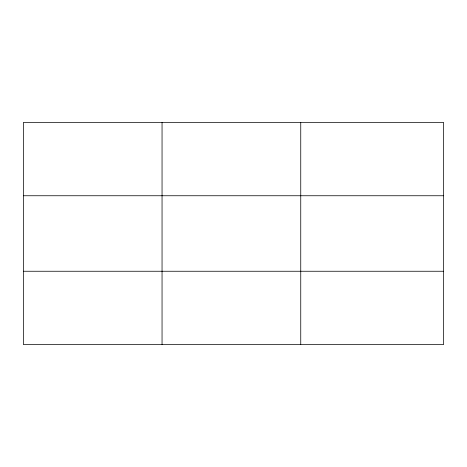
<?xml version="1.0" encoding="UTF-8"?>
<svg xmlns="http://www.w3.org/2000/svg" width="467" height="467" viewBox="0 0 467 467"><rect width="100%" height="100%" fill="white"/><g stroke="black" fill="none" stroke-linecap="round" stroke-linejoin="round"><path stroke-width="0.7" d="M162.049 344.523L162.049 122.477M300.748 344.523L300.748 122.477M443.65 271.251L443.65 344.523L23.35 344.523L23.35 122.477L443.65 122.477L443.65 271.251L23.35 271.251M23.35 195.749L443.65 195.749"/></g></svg>
